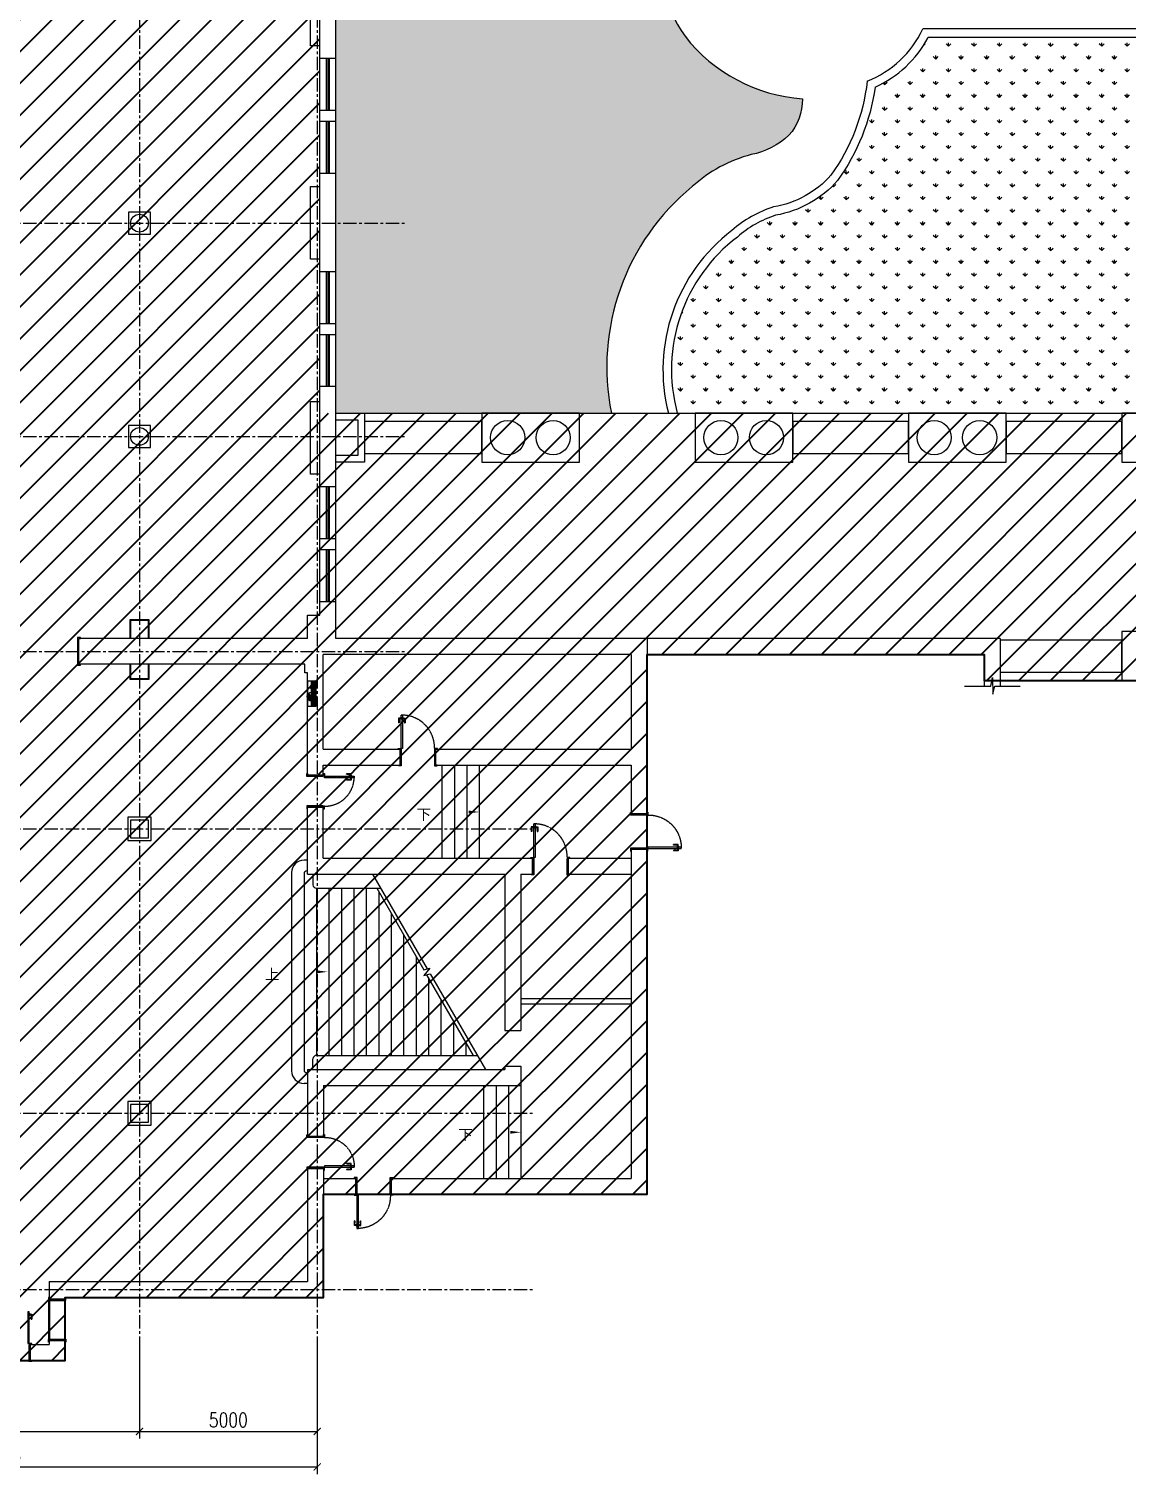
# Model space of a CAD drawing. Header units: millimetres. Extents: x -6033 to 120673, y -4970 to 90533.
# Drawn here: x 10159 to 41054, y -4970 to 35684 of the extents above; entities that cross this region are included whole.
import ezdxf

# ---------------------------------------------------------------- set-up
doc = ezdxf.new("R2010")
doc.units = ezdxf.units.MM
doc.linetypes.add('I-AR$0$CENTER', pattern=[2, 1.25, -0.25, 0.25, -0.25])
doc.linetypes.add('I-AR$0$DASH', pattern=[0.35, 0.25, -0.1])
doc.layers.get('DefPoints').update_dxf_attribs({"color": 250})
for name, color, linetype in [('I-AR$0$0-建-楼梯', 1, 'Continuous'), ('I-AR$0$1-窗', 2, 'Continuous'), ('I-AR$0$3-地面', 8, 'Continuous'), ('I-AR$0$9-填充', 8, 'Continuous'), ('I-AR$0$A-Fire box', 12, 'Continuous'), ('I-AR$0$A-stairs', 2, 'Continuous'), ('I-AR$0$D-BASE-INTWALL', 1, 'Continuous'), ('I-AR$0$D-BASE-WALL', 4, 'Continuous'), ('I-AR$0$GZET_DIM_1-200_平面尺寸标注', 1, 'Continuous'), ('I-AR$0$I—平面—装饰面层线', 4, 'Continuous'), ('I-AR$0$I—平面—门', 1, 'Continuous')]:
    doc.layers.add(name, color=color, linetype=linetype)
for name, color, linetype, lineweight in [('I-AR$0$GZET_COL_GRID_1-200_轴线', 8, 'I-AR$0$CENTER', 25), ('I-AR$0$I-SCOPE', 252, 'Continuous', 35), ('I-AR$0$消火栓', 10, 'Continuous', 70)]:
    doc.layers.add(name, color=color, linetype=linetype, lineweight=lineweight)
doc.styles.add('I-AR$0$GZET-DIMT', font='romans.shx', dxfattribs={"width": 0.8})
doc.styles.add('I-AR$0$XD2008', font='simhei.ttf', dxfattribs={"width": 0.7})
doc.dimstyles.new('I-AR$0$GZET_200', dxfattribs={"dimscale": 200, "dimtxt": 2, "dimasz": 1, "dimexe": 1, "dimexo": 1.5, "dimgap": 0.6, "dimtad": 1, "dimdec": 0, "dimrnd": 0.005, "dimzin": 0, "dimdsep": 46, "dimtxsty": 'I-AR$0$GZET-DIMT', "dimblk": 'I-AR$0$_ArchTick', "dimcen": 0.125, "dimclrd": 1, "dimclre": 1, "dimclrt": 2, "dimadec": 0, "dimazin": 0, "dimtfac": 1, "dimtdec": 0, "dimtix": 1, "dimtmove": 2, "dimatfit": 3, "dimldrblk": 'I-AR$0$_Dot', "dimfxl": 1, "dimtvp": 1, "dimtolj": 1, "dimtzin": 0, "dimarcsym": 0})
pattern_1 = [(90, (-273251.6522538068, 190733.4542391462), (-359.2102448, 359.2102448), [95.25, -623.1704896]), (45, (-273251.6522538068, 190733.4542391462), (-359.2102448427661, 359.2102448427661), [95.25, -412.75]), (135, (-273251.6522538068, 190733.4542391462), (-359.2102448427661, -359.2102448427661), [95.25, -412.75])]

# ---------------------------------------------------------------- blocks, each defined once
blk = doc.blocks.new('I-AR$0$chuanghu1')
for p, q in [((0, 3230), (450, 3230)), ((0, 1770), (450, 1770)), ((0, 1460), (450, 1460)), ((0, 0), (450, 0))]:
    blk.add_line(p, q)
at = {"layer": 'I-AR$0$1-窗'}
for p, q in [((185, 3230), (185, 1770)), ((225, 3230), (225, 1770)), ((265, 3230), (265, 1770)), ((185, 1460), (185, 0)), ((225, 1460), (225, 0)), ((265, 1460), (265, 0))]:
    blk.add_line(p, q, dxfattribs=at)
blk = doc.blocks.new('I-AR$0$X1')
at = {"color": 0}
for p, q in [((-126.556297421519, 121.3762837693821), (-66.52052166094472, 61.34050800880777)), ((-126.1606700027651, 135.1227919743587), (-59.44945384907987, 68.41157582067262)), ((-125.1769277680087, 105.8547784921411), (-73.59158947280957, 54.26944019694201)), ((-124.479280692467, 147.5835382877922), (-52.3783860372132, 75.48264363253838)), ((-121.7816302322499, 159.0280234513048), (-45.30731822534835, 82.55371144440414)), ((-120.9414032194181, 87.47711831981906), (-80.66265728467624, 47.19837238507625)), ((-118.2329114106287, 169.621440253416), (-38.23625041348259, 89.624779256269)), ((-113.9407983626352, 179.4714628291522), (-31.16518260161683, 96.69584706813475)), ((-109.9711097084619, 62.36468918513128), (-87.7337250965411, 40.1273045732114)), ((-108.9776515230851, 188.6504516133336), (-24.09411478975198, 103.7669148800005)), ((-103.3921645016771, 197.2071002156563), (-17.02304697788622, 110.8379826918663)), ((-97.215837892325, 205.1729092300357), (-9.951979166020465, 117.9090505037311)), ((-90.46661670734011, 212.5658236687814), (-2.880911354155614, 124.9801183155969)), ((-89.98775596957148, 36.27059759980784), (86.78893932706524, 213.0472928964446)), ((-83.15077684868265, 219.3921194338545), (4.190156457710145, 132.0511861274626)), ((-75.26355380940095, 225.6470320183043), (11.26122426957591, 139.1222539393275)), ((-66.78866683785236, 231.3142806704864), (18.33229208144076, 146.1933217511933)), ((-57.69662311177217, 236.3643725681377), (25.40335989330652, 153.264389563059)), ((-47.94136441510545, 240.7512494952016), (32.47442770517227, 160.3354573749239)), ((-37.45427690964061, 244.4062976134683), (39.54549551703712, 167.4065251867896)), ((-26.13346400416322, 247.2276203317215), (46.61656332890288, 174.4775929986554)), ((-13.82350337480784, 249.0597953260967), (53.68763114076864, 181.5486608105202)), ((-0.2734851866471217, 249.6519127616675), (60.75869895263349, 188.619728622386)), ((14.96384268345082, 248.5567205153002), (67.82976676449925, 195.6907964342518)), ((32.84233614797813, 244.8203626745035), (74.90083457636501, 202.7618642461166)), ((56.43398947569312, 235.37084497052), (81.97190238822986, 209.8329320579824))]:
    blk.add_line(p, q, dxfattribs=at)
blk.add_circle((-1.599408321253577, 124.6589452481267), 125, dxfattribs=at)
blk = doc.blocks.new('I-AR$0$A$C33C75492')
at = {"layer": 'I-AR$0$A-Fire box'}
for p, q in [((-280731.6285119051, 1890493.291948733), (-281431.6285127918, 1890493.291948733)), ((-281431.6285127918, 1890493.291948733), (-281431.6285127918, 1890373.291947909)), ((-280731.6285119051, 1890373.291947909), (-280731.6285119051, 1890493.291948733)), ((-281431.6285127918, 1890383.291947983), (-280731.6285119051, 1890383.291947983)), ((-281431.6285127918, 1890373.291947909), (-280731.6285119051, 1890373.291947909)), ((-281431.6285127918, 1890373.291947909), (-280731.6285119051, 1890373.291947909)), ((-281431.6285127918, 1890373.291947909), (-281431.6285127918, 1890253.291947089)), ((-281431.6285127918, 1890363.291947844), (-280731.6285119051, 1890363.291947844)), ((-281431.6285127918, 1890353.291947775), (-280731.6285119051, 1890353.291947775)), ((-281431.6285127918, 1890343.291947705), (-280731.6285119051, 1890343.291947705)), ((-281431.6285127918, 1890333.29194764), (-280731.6285119051, 1890333.29194764)), ((-281431.6285127918, 1890323.291947566), (-280731.6285119051, 1890323.291947566)), ((-281431.6285127918, 1890313.291947501), (-280731.6285119051, 1890313.291947501)), ((-281431.6285127918, 1890303.291947432), (-280731.6285119051, 1890303.291947432)), ((-281431.6285127918, 1890293.291947362), (-280731.6285119051, 1890293.291947362)), ((-281431.6285127918, 1890283.291947298), (-280731.6285119051, 1890283.291947298)), ((-281431.6285127918, 1890273.291947223), (-280731.6285119051, 1890273.291947223)), ((-281431.6285127918, 1890263.291947159), (-280731.6285119051, 1890263.291947159)), ((-281431.6285127918, 1890253.291947089), (-280731.6285119051, 1890253.291947089)), ((-280731.6285119051, 1890253.291947089), (-280731.6285119051, 1890373.291947909))]:
    blk.add_line(p, q, dxfattribs=at)
at = {"layer": 'I-AR$0$A-Fire box', "color": 8}
for p, q in [((-280951.7382217698, 1890359.582695693), (-280831.7877100817, 1890359.582695693)), ((-280951.1893163041, 1890369.582695706), (-280832.3366155474, 1890369.582695706)), ((-280950.6065850133, 1890349.58269568), (-280832.9193468384, 1890349.58269568)), ((-280948.9114648082, 1890379.582695718), (-280834.6144670433, 1890379.582695718)), ((-280947.6924903345, 1890339.582695667), (-280835.8334415172, 1890339.582695667)), ((-280944.6818730311, 1890389.582695731), (-280838.8440588204, 1890389.582695731)), ((-280942.690874712, 1890329.582695655), (-280840.8350571397, 1890329.582695655)), ((-280937.9676251436, 1890399.582695744), (-280845.5583067079, 1890399.582695744)), ((-280934.8813156806, 1890319.582695642), (-280848.6446161711, 1890319.582695642)), ((-280927.3906284528, 1890409.582695756), (-280856.1353033987, 1890409.582695756)), ((-280922.1723769248, 1890309.58269563), (-280861.3535549269, 1890309.58269563)), ((-280906.038474335, 1890419.582695769), (-280877.4874575167, 1890419.582695769))]:
    blk.add_line(p, q, dxfattribs=at)
blk.add_circle((-280891.7629659259, 1890361.30568599), 60.00000007599591, dxfattribs=at)
at = {"layer": 'I-AR$0$A-Fire box', "color": 8, "extrusion": (0, 0, -1), "xscale": -1, "zscale": -1}
blk.add_blockref('I-AR$0$X1', (281159.8817708637, 1890258.091776287), dxfattribs=at)
blk = doc.blocks.new('*U355')
at = {"layer": 'I-AR$0$I—平面—装饰面层线'}
for p, q in [((-35, 120), (-35, -329.9999999999927)), ((865, 119.9999999999927), (865, -330))]:
    blk.add_line(p, q, dxfattribs=at)
for points in [[(-35, 120), (-85, 120), (-85, 140), (-5, 140.0000000000146), (-5, 99.99999999976717), (0, 99.99999999976717), (0, -349.9999999999927), (-80, -349.9999999999927), (-80, -329.9999999999927), (-35, -329.9999999999927)], [(865, 119.9999999999927), (915, 119.9999999999927), (915, 139.9999999999927), (835, 140.0000000000073), (835, 99.9999999997599), (830, 99.9999999997599), (830, -350), (910, -350), (910, -330), (865, -330)]]:
    blk.add_lwpolyline(points, dxfattribs=at)
at = {"layer": 'I-AR$0$I—平面—门'}
for p, q in [((-75.99999989778735, 898.0513096189097), (-75.99999989778735, 765.0513096189097)), ((-15.99999989778735, 898.0513096189097), (-75.99999989778735, 898.0513096189097)), ((-15.99999989778735, 878.0513096189097), (-55.99999989778735, 878.0513096189097)), ((-15.99999989778735, 915.0624899734248), (-15.99999989778735, 861.0401292641618)), ((-15.99999989778735, 915.0624899734248), (-10.99999989778735, 915.0624899734248)), ((-10.99999989778735, 861.0401292641618), (-15.99999989778735, 861.0401292641618)), ((-10.99999989778735, 923.0624899734248), (-10.99999989778735, 852.8577998660476)), ((-10.99999989778735, 923.0624899734248), (-4.999999897787347, 923.0624899734248)), ((-4.999999897787347, 853.0401292641618), (-10.99999989778735, 853.0401292641618)), ((-5, 923.0624900244147), (-5, 853.0401293151517)), ((34.75, 923.0624900244147), (34.75, 853.0401293151517)), ((40.74999989778735, 923.0624899734248), (34.74999989778735, 923.0624899734248)), ((34.74999989778735, 853.0401292641618), (40.74999989778735, 853.0401292641618)), ((40.74999989778735, 923.0624899734248), (40.74999989778735, 852.8577998660476)), ((45.74999989778735, 915.0624899734248), (40.74999989778735, 915.0624899734248)), ((40.74999989778735, 861.0401292641618), (45.74999989778735, 861.0401292641618)), ((45.74999989778735, 915.0624899734248), (45.74999989778735, 861.0401292641618)), ((45.74999989778735, 898.0513096189097), (105.7499998977873, 898.0513096189097)), ((45.74999989778735, 878.0513096189097), (85.74999989778735, 878.0513096189097)), ((105.7499998977873, 898.0513096189097), (105.7499998977873, 765.0513096189097)), ((-61.99999989778735, 765.0513096189097), (-75.99999989778735, 765.0513096189097)), ((91.74999989778735, 765.0513096189097), (105.7499998977873, 765.0513096189097))]:
    blk.add_line(p, q, dxfattribs=at)
for points in [[(-55.99999989778735, 878.0513096189097, 0.2087148726955844), (-55.61267668544315, 816.515529734359, -0.0618188095131758), (-61.99999989778735, 765.0513096189097, -10.7047790596618)], [(85.74999989778735, 878.0513096189097, -0.2087148726955844), (85.36267668544315, 816.515529734359, 0.0618188095131758), (91.74999989778735, 765.0513096189097, 10.7047790596618)]]:
    blk.add_lwpolyline(points, format="xyb", dxfattribs=at)
blk.add_lwpolyline([(-5, 140.0000000000146), (-5, 980.0000000000146), (34.75, 980.0000000000146), (34.75, 140.0000000000146)], close=True, dxfattribs=at)
at = {"layer": 'I-AR$0$I—平面—门', "color": 252, "linetype": 'I-AR$0$DASH', "ltscale": 5}
blk.add_arc((16.875, 161.8750000000146), 818.3721037132369, 358.7056093519176, 91.29439064889712, dxfattribs=at)
blk = doc.blocks.new('*U353')
for points in [[(-1124.999999999991, 470.0000000001583), (-1169.999999999991, 470.0000000001564), (-1169.999999999993, 490.0000000001564), (-1094.999999999993, 490.0000000001764), (-1094.999999999989, 449.9999999999291), (-1089.999999999989, 449.9999999999291), (-1089.999999999944, 1.818989403545856e-12), (-1169.999999999944, -3.637978807091713e-12), (-1169.999999999945, 19.99999999999636), (-1124.999999999945, 20.00000000000546), (-1124.999999999991, 470.0000000001583)], [(35.00000000004911, 470.0000000001564), (80.00000000004911, 470.0000000001546), (80.00000000004911, 490.0000000001546), (5.000000000049113, 490.0000000001746), (5.000000000045475, 449.9999999999272), (4.547473508864641e-11, 449.9999999999272), (0, 0), (80, -5.456968210637569e-12), (80.00000000000182, 19.99999999999454), (35.00000000000182, 20.00000000000364), (35.00000000004911, 470.0000000001564)]]:
    blk.add_lwpolyline(points)
at = {"color": 1}
blk.add_lwpolyline([(-1094.999999999989, 449.9999999999836), (5.000000000045475, 449.9999999999272), (5.000000000050932, 489.9999999999272), (-1094.999999999985, 489.9999999999836)], close=True, dxfattribs=at)
blk = doc.blocks.new('*U345')
at = {"layer": 'I-AR$0$I—平面—装饰面层线'}
for p, q in [((-35, 369.9999999999927), (-35, -80)), ((965, 369.9999999999854), (965, -80.00000000000728))]:
    blk.add_line(p, q, dxfattribs=at)
for points in [[(-35, 369.9999999999927), (-85, 369.9999999999927), (-85, 389.9999999999927), (-5, 390.0000000000073), (-5, 349.9999999997599), (0, 349.9999999997599), (0, -100), (-80, -100), (-80, -80), (-35, -80)], [(965, 369.9999999999854), (1015, 369.9999999999854), (1015, 389.9999999999854), (935, 390), (935, 349.9999999997526), (930, 349.9999999997526), (930, -100.0000000000073), (1010, -100.0000000000073), (1010, -80.00000000000728), (965, -80.00000000000728)]]:
    blk.add_lwpolyline(points, dxfattribs=at)
at = {"layer": 'I-AR$0$I—平面—门'}
for p, q in [((-75.99999989778735, 1248.051309618902), (-75.99999989778735, 1115.051309618902)), ((-15.99999989778735, 1248.051309618902), (-75.99999989778735, 1248.051309618902)), ((-15.99999989778735, 1228.051309618902), (-55.99999989778735, 1228.051309618902)), ((-15.99999989778735, 1265.062489973418), (-15.99999989778735, 1211.040129264155)), ((-15.99999989778735, 1265.062489973418), (-10.99999989778735, 1265.062489973418)), ((-10.99999989778735, 1273.062489973418), (-10.99999989778735, 1202.85779986604)), ((-10.99999989778735, 1273.062489973418), (-4.999999897787347, 1273.062489973418)), ((-5, 1273.062490024407), (-5, 1203.040129315144)), ((34.75, 1273.062490024407), (34.75, 1203.040129315144)), ((40.74999989778735, 1273.062489973418), (34.74999989778735, 1273.062489973418)), ((40.74999989778735, 1273.062489973418), (40.74999989778735, 1202.85779986604)), ((45.74999989778735, 1265.062489973418), (40.74999989778735, 1265.062489973418)), ((45.74999989778735, 1265.062489973418), (45.74999989778735, 1211.040129264155)), ((45.74999989778735, 1248.051309618902), (105.7499998977873, 1248.051309618902)), ((45.74999989778735, 1228.051309618902), (85.74999989778735, 1228.051309618902)), ((105.7499998977873, 1248.051309618902), (105.7499998977873, 1115.051309618902)), ((-61.99999989778735, 1115.051309618902), (-75.99999989778735, 1115.051309618902)), ((-10.99999989778735, 1211.040129264155), (-15.99999989778735, 1211.040129264155)), ((-4.999999897787347, 1203.040129264155), (-10.99999989778735, 1203.040129264155)), ((34.74999989778735, 1203.040129264155), (40.74999989778735, 1203.040129264155)), ((40.74999989778735, 1211.040129264155), (45.74999989778735, 1211.040129264155)), ((91.74999989778735, 1115.051309618902), (105.7499998977873, 1115.051309618902))]:
    blk.add_line(p, q, dxfattribs=at)
for points in [[(-55.99999989778735, 1228.051309618902, 0.2087148726955844), (-55.61267668544315, 1166.515529734352, -0.0618188095131758), (-61.99999989778735, 1115.051309618902, -10.7047790596618)], [(85.74999989778735, 1228.051309618902, -0.2087148726955844), (85.36267668544315, 1166.515529734352, 0.0618188095131758), (91.74999989778735, 1115.051309618902, 10.7047790596618)]]:
    blk.add_lwpolyline(points, format="xyb", dxfattribs=at)
blk.add_lwpolyline([(-5, 390.0000000000073), (-5, 1330.000000000007), (34.75, 1330.000000000007), (34.75, 390.0000000000073)], close=True, dxfattribs=at)
at = {"layer": 'I-AR$0$I—平面—门', "color": 252, "linetype": 'I-AR$0$DASH', "ltscale": 5}
blk.add_arc((16.875, 411.8750000000073), 918.3721037132369, 358.7056093519365, 91.2943906489018, dxfattribs=at)
blk = doc.blocks.new('I-AR$0$_ArchTick')
at = {"color": 2, "linetype": 'ByBlock', "const_width": 0.15}
blk.add_lwpolyline([(-0.5, -0.5), (0.5, 0.5)], dxfattribs=at)
blk = doc.blocks.new('*D274')
at = {"layer": 'DefPoints', "color": 0, "transparency": 16777216}
for p in [(5270.000000000007, -911.9176313178323), (13270, -911.9176313178468), (13270, -3770)]:
    blk.add_point(p, dxfattribs=at)
at = {"layer": 'I-AR$0$GZET_DIM_1-200_平面尺寸标注', "color": 1, "lineweight": -2, "transparency": 16777216}
for p, q in [((5270.000000000007, -1211.917631317832), (5270.000000000007, -3970)), ((13270, -1211.917631317847), (13270, -3970)), ((5270.000000000007, -3770), (13270, -3770))]:
    blk.add_line(p, q, dxfattribs=at)
at = {"layer": 'I-AR$0$GZET_DIM_1-200_平面尺寸标注', "color": 1, "lineweight": -2, "transparency": 16777216, "xscale": 200, "yscale": 200, "zscale": 200, "rotation": 180}
blk.add_blockref('I-AR$0$_ArchTick', (5270.000000000007, -3770), dxfattribs=at)
at = {"layer": 'I-AR$0$GZET_DIM_1-200_平面尺寸标注', "color": 1, "lineweight": -2, "transparency": 16777216, "xscale": 200, "yscale": 200, "zscale": 200}
blk.add_blockref('I-AR$0$_ArchTick', (13270, -3770), dxfattribs=at)
at = {"layer": 'I-AR$0$GZET_DIM_1-200_平面尺寸标注', "color": 2, "transparency": 16777216, "insert": (9270.000000000004, -3450), "char_height": 400, "attachment_point": 5, "style": 'I-AR$0$GZET-DIMT'}
blk.add_mtext('\\A1;8000', dxfattribs=at)
blk = doc.blocks.new('I-AR$0$_Dot')
at = {"color": 0, "linetype": 'ByBlock', "lineweight": -2}
blk.add_line((-0.5, 0), (-1, 0), dxfattribs=at)
at = {"color": 0, "linetype": 'ByBlock', "const_width": 0.5}
blk.add_lwpolyline([(-0.25, 0, 1), (0.25, 0, 1)], format="xyb", close=True, dxfattribs=at)
blk = doc.blocks.new('*D275')
at = {"layer": 'DefPoints', "color": 0, "transparency": 16777216}
for p in [(13270, -911.9176313178468), (18270.00000000001, -911.9176313178323), (18270.00000000001, -3770)]:
    blk.add_point(p, dxfattribs=at)
at = {"layer": 'I-AR$0$GZET_DIM_1-200_平面尺寸标注', "color": 1, "lineweight": -2, "transparency": 16777216}
for p, q in [((13270, -1211.917631317847), (13270, -3970)), ((18270.00000000001, -1211.917631317832), (18270.00000000001, -3970)), ((13270, -3770), (18270.00000000001, -3770))]:
    blk.add_line(p, q, dxfattribs=at)
at = {"layer": 'I-AR$0$GZET_DIM_1-200_平面尺寸标注', "color": 1, "lineweight": -2, "transparency": 16777216, "xscale": 200, "yscale": 200, "zscale": 200, "rotation": 180}
blk.add_blockref('I-AR$0$_ArchTick', (13270, -3770), dxfattribs=at)
at = {"layer": 'I-AR$0$GZET_DIM_1-200_平面尺寸标注', "color": 1, "lineweight": -2, "transparency": 16777216, "xscale": 200, "yscale": 200, "zscale": 200}
blk.add_blockref('I-AR$0$_ArchTick', (18270.00000000001, -3770), dxfattribs=at)
at = {"layer": 'I-AR$0$GZET_DIM_1-200_平面尺寸标注', "color": 2, "transparency": 16777216, "insert": (15770, -3450), "char_height": 400, "attachment_point": 5, "style": 'I-AR$0$GZET-DIMT'}
blk.add_mtext('\\A1;5000', dxfattribs=at)
blk = doc.blocks.new('*D303')
at = {"layer": 'DefPoints', "color": 0, "transparency": 16777216}
for p in [(225.0000000000073, -2729.280466688739), (18270.00000000001, -2729.280466688739), (18270.00000000001, -4770.000000000015)]:
    blk.add_point(p, dxfattribs=at)
at = {"layer": 'I-AR$0$GZET_DIM_1-200_平面尺寸标注', "color": 1, "lineweight": -2, "transparency": 16777216}
for p, q in [((225.0000000000072, -3029.280466688739), (225.0000000000071, -4970.000000000015)), ((18270.00000000001, -3029.280466688739), (18270.00000000001, -4970.000000000015)), ((225.0000000000072, -4770.000000000015), (18270.00000000001, -4770.000000000015))]:
    blk.add_line(p, q, dxfattribs=at)
at = {"layer": 'I-AR$0$GZET_DIM_1-200_平面尺寸标注', "color": 1, "lineweight": -2, "transparency": 16777216, "xscale": 200, "yscale": 200, "zscale": 200, "rotation": 180}
blk.add_blockref('I-AR$0$_ArchTick', (225.0000000000072, -4770.000000000015), dxfattribs=at)
at = {"layer": 'I-AR$0$GZET_DIM_1-200_平面尺寸标注', "color": 1, "lineweight": -2, "transparency": 16777216, "xscale": 200, "yscale": 200, "zscale": 200}
blk.add_blockref('I-AR$0$_ArchTick', (18270.00000000001, -4770.000000000015), dxfattribs=at)
at = {"layer": 'I-AR$0$GZET_DIM_1-200_平面尺寸标注', "color": 2, "transparency": 16777216, "insert": (9247.500000000007, -4450.000000000015), "char_height": 400, "attachment_point": 5, "style": 'I-AR$0$GZET-DIMT'}
blk.add_mtext('\\A1;18045', dxfattribs=at)
blk = doc.blocks.new('I-AR$0$海龙_1211170131')
at = {"layer": 'I-AR$0$GZET_COL_GRID_1-200_轴线', "ltscale": 300}
for p, q in [((13044.99999999999, 86275), (13044.99999999999, -3995)), ((18045, 86275), (18045, -3995)), ((-2225, 29994.99999999999), (20564.99999999999, 29994.99999999999)), ((-2225, 23995), (20565, 23995)), ((-2225, 17950), (20565, 17950)), ((-2225, 12955), (24145.00000000001, 12955)), ((-2225, 4955), (24145, 4955)), ((-2225, 0), (24145, 0))]:
    blk.add_line(p, q, dxfattribs=at)
at = {"layer": 'I-AR$0$GZET_DIM_1-200_平面尺寸标注'}
for base, p1, p2, picture, middle in [((13044.99999999999, -3995), (5045, -1136.917631317832), (13044.99999999999, -1136.917631317847), '*D274', (9045, -3675)), ((18045, -3995), (13044.99999999999, -1136.917631317847), (18045, -1136.917631317832), '*D275', (15545, -3675)), ((18045, -4995.000000000015), (0, -2954.280466688739), (18045, -2954.280466688739), '*D303', (9022.5, -4675.000000000015))]:
    dim = blk.add_linear_dim(base=base, p1=p1, p2=p2, dimstyle='I-AR$0$GZET_200', dxfattribs=at)
    dim.commit()
    dim.dimension.update_dxf_attribs({"geometry": picture, "text_midpoint": middle, "insert": (-225.0000000000073, -225)})
blk = doc.blocks.new('I-AR')
at = {"layer": 'I-AR$0$9-填充'}
h = blk.add_hatch(dxfattribs=at)
h.set_pattern_fill('GRASS', color=256, scale=20)
h.set_pattern_definition(pattern_1)
edge = h.paths.add_edge_path()
edge.add_arc((48075.09980175877, 57885.86272021267), 7531.13782698584, 93.31201896010458, 119.5511255798346, ccw=False)
edge.add_line((47640.00000002049, 65404.42143392797), (47640, 65940.00000000224))
edge.add_line((47640, 65940.00000000224), (18790, 65940.00000000226))
edge.add_line((18790, 65940.00000000226), (18790, 24876.39849369839))
edge.add_line((18790, 24876.39849369839), (26544.29322616477, 24876.39849369839))
edge.add_arc((32983.89004870411, 26170.13277620514), 6568.268845791113, 129.3415702300816, 191.3596716620677, ccw=False)
edge.add_arc((31476.03155863704, 28326.8062859796), 3949.565505750753, 104.59304370652359, 132.2595503306912, ccw=False)
edge.add_arc((30055.31018395955, 34280.10520697586), 2173.233099425972, 281.2942015813497, 313.0472720493361)
edge.add_arc((30426.6854120018, 33687.43448024165), 1492.565372304255, 318.1657641846177, 361.2613393646765)
edge.add_arc((32239.8381275516, 38300.38710596826), 4591.3285963544, 217.9676909432882, 265.99156706073484, ccw=False)
edge.add_arc((31872.41921090567, 37779.21967953868), 3985.327974789199, 125.18359558450021, 215.3095817904113, ccw=False)
edge.add_arc((29025.52329528192, 42303.87885726741), 1381.826173200816, 293.4798665672245, 340.2300881751192)
edge.add_arc((26868.27960269107, 41845.80067141893), 3457.635540556193, 359.8456275124313, 389.7659058237879)
edge.add_arc((24754.87081508432, 40495.08083228706), 5964.052808016896, 30.9504152630125, 59.69113305852917)
edge.add_arc((32772.04415484378, 54545.90765867644), 10213.63518444022, 222.3578845069345, 240.6422616467577, ccw=False)
edge.add_arc((30296.39652642189, 51889.92360785799), 6601.338333766303, 133.757229973819, 219.7996382101145, ccw=False)
edge.add_arc((30090.66382907331, 52466.32591896318), 6047.901985583007, 83.98209590828901, 136.1267597694406, ccw=False)
edge.add_arc((30375.31522357883, 52142.85514023763), 6347.667668990776, 36.73167792727202, 86.84457130365149, ccw=False)
edge.add_arc((30068.09959344426, 51782.82073227296), 6810.015933267933, 6.557601087147987, 37.61354295952498, ccw=False)
edge.add_arc((41498.84925946081, 52752.03841550907), 4669.216621075783, 182.3505496015985, 202.5852956703295)
edge.add_arc((42128.71283438383, 53741.83595042868), 5670.87026365447, 209.3906972536992, 246.7482145344888)
edge.add_arc((42155.24974690983, 52652.27799340902), 4702.300663284869, 241.2015315274473, 275.2103590187771)
edge.add_arc((41515.36539457133, 55945.38266907222), 8047.017238033709, 277.6189871787022, 295.6926092267267)
edge.add_arc((47570.22558053257, 51841.11267866677), 4060.74771081201, 180.3254316103383, 230.8068843918955, ccw=False)
edge.add_line((43509.5433708895, 51818.04835224437), (43509.5433708895, 53394.33280677747))
edge.add_arc((48076.45331479656, 58632.79464086366), 6949.686958628743, 186.4907584204857, 228.9179643644189, ccw=False)
edge.add_arc((47832.07409407338, 58690.435928249), 6713.926906089835, 121.1335366071462, 187.2152790693291, ccw=False)
h = blk.add_hatch(dxfattribs=at)
h.set_pattern_fill('GRASS', color=256, scale=20)
h.set_pattern_definition(pattern_1)
h.paths.add_polyline_path([(47864.14263090631, 31926.28723857456), (42698.41159253893, 31926.70019072731), (42698.69263395341, 35442.32384655465), (35454.16882492881, 35442.32384655465, -0.1668343621200158), (33962.29949498875, 34046.86647505857, -0.1221760532902205), (32910.55277540116, 31421.1482953114, -0.1713947841011348), (31167.12015971728, 30442.86823970897, 0.1024586334840059), (30088.89430265455, 29829.56627271805, 0.3048302315723332), (28397.26113458769, 24876.39849369839), (53980.62182127917, 24876.39849369839), (53980.62182127917, 26214.41731862529), (50438.69903991232, 26214.41731862529, -0.4105332614492864), (47772.14325579023, 29234.8271883791)])
at = {"layer": 'I-AR$0$I-SCOPE'}
h = blk.add_hatch(dxfattribs=at)
h.set_pattern_fill('ANSI31', color=256, scale=200)
h.set_pattern_definition([(45, (0, 0), (-449.0128060534577, 449.0128060534577), [])])
h.paths.add_polyline_path([(63300.00000000001, 72640), (66630, 72640), (66630, 70889.38256153524), (90600, 70889.99999999999), (90600, 66390.00000000001), (96650.00000000001, 66390.00000000001), (96650, 24876.39849369839), (18340, 24876.39849369839), (18340, 66390), (48090, 66390), (48090, 72640), (51400, 72640), (51400, 72649.88673694879), (52869.5, 72649.88673694879), (52869.5, 72640), (55240.00000000001, 72640), (55240.00000000001, 72790.00000000013), (59460, 72790.00000000013), (59460, 72640), (61830.5, 72640), (61830.5, 72649.88673694879), (63300, 72649.88673694879)], flags=16)
h.paths.add_polyline_path([(7330, 0), (7330, -1770), (11180, -1770), (11180, 0), (18450, 0), (18449.99999999991, 2899.999999999971), (27550, 2899.999999999971), (27550, 18090), (37037.33127936907, 18090), (37037.33127936907, 17350), (96200, 17350), (96200, 18120), (114640, 18120), (114640, 84500), (0, 84500), (0, 0)])
at = {"layer": 'I-AR$0$0-建-楼梯'}
for points in [[(21494.12847538898, 13655.88011132006, 0, 0, 0), (22831.54384440603, 13655.88011132006, 0, 80.00000000000001, 0), (22531.54384440603, 13655.88011132006, 0, 0, 0)], [(17224.46581506729, 9160, 0, 0, 0), (18561.88118408388, 9160, 0, 80.00000000000001, 0), (18261.88118408388, 9160, 0, 0, 0)], [(22664.89030559594, 4645.880111320032, 0, 0, 0), (24002.30567461299, 4645.880111320032, 0, 80.00000000000001, 0), (23702.30567461299, 4645.880111320032, 0, 0, 0)]]:
    blk.add_lwpolyline(points, format="xyseb", dxfattribs=at)
at = {"layer": 'I-AR$0$3-地面'}
blk.add_lwpolyline([(42888.67779429955, 35682.32384655465), (35305.91975759435, 35682.32384655465)], dxfattribs=at)
at = {"layer": 'I-AR$0$3-地面', "color": 3}
blk.add_lwpolyline([(47772.05242417241, 29232.1698913021), (47864.14263090631, 31926.28723857456), (42698.41159253893, 31926.70019072731), (42698.69263395341, 35442.32384655465), (35454.16882492881, 35442.32384655465)], dxfattribs=at)
at = {"layer": 'I-AR$0$3-地面'}
blk.add_lwpolyline([(33741.57842699159, 34214.27065683316, -0.1277583688533119), (32722.58607681608, 31570.84637580844, -0.1718512990931232), (31110.02201236784, 30676.59492414535, 0.1031482142927239), (29936.88364433916, 30015.47443909009, 0.3007935280488165), (28149.17316454975, 24876.39849369839, 0.2564405321835005)], format="xyb", dxfattribs=at)
at = {"layer": 'I-AR$0$3-地面', "color": 3}
for points in [[(33962.29949498875, 34046.86647505857, -0.1221760532902206), (32910.55277540116, 31421.1482953114, -0.171394784101135), (31167.12015971728, 30442.86823970897, 0.1024586334840057), (30088.89430265455, 29829.56627271805, 0.3048302315723334), (28397.26113458769, 24876.39849369839)], [(31918.88912098901, 33720.28994380147, -0.1902880235312087), (31538.7624299936, 32691.92652112935, -0.1394422861164667), (30480.93115721317, 32148.95788884713, 0.1213077466090529), (28819.98753624456, 31249.90358770094, 0.2774096027694701), (26544.29322616477, 24876.39849369839, 2.949936469008552)]]:
    blk.add_lwpolyline(points, format="xyb", dxfattribs=at)
for centre, radius, start, end in [((31872.41921090567, 37779.21967953871), 3985.327974789201, 125.1835955759175, 215.3095817782049), ((32239.8381275516, 38300.38710596826), 4591.328596354386, 217.9676909465126, 265.9915670682149), ((32675.35465255613, 36917.92603461622), 3146.301006259675, 294.1441817285788, 332.0308637820434)]:
    blk.add_arc(centre, radius, start, end, dxfattribs=at)
at = {"layer": 'I-AR$0$3-地面'}
blk.add_arc((32675.35465255613, 36917.92603461622), 2906.301006259675, 291.52248062335, 334.8400962233861, dxfattribs=at)
at = {"layer": 'I-AR$0$A-stairs'}
for p, q in [((19376.46436347207, 24876.39849369839), (57374.82599890279, 24876.39849369839)), ((95390, 17350), (37487.33127936907, 17350)), ((21779.23816979304, 14970), (21779.23816979304, 12360)), ((22129.23816979304, 14970), (22129.23816979304, 12360)), ((22479.23816979304, 14970), (22479.23816979304, 12360)), ((22829.23816979304, 14970), (22829.23816979304, 12360)), ((18000, 12300), (17900, 12300)), ((17550, 11950), (17550, 6370)), ((17900, 11920), (17900, 6400)), ((18000, 12000), (17980, 12000)), ((18150, 11910), (18150, 11610)), ((19826.95144534064, 11910), (21366.37745778635, 9243.63593187055)), ((18250, 11510), (20057.89155300986, 11510)), ((18250, 11510), (18250, 6810)), ((18600, 11510), (18600, 6810)), ((18950, 11510), (18950, 6810)), ((19300, 11510), (19300, 6810)), ((19650, 11510), (19650, 6810)), ((19942.4214991862, 11510), (21266.37745782873, 9216.841012638935)), ((20000, 11410.27111116677), (20000, 6810)), ((20350, 10804.05332851526), (20350, 6810)), ((20700, 10197.83554586372), (20700, 6810)), ((21050, 9591.617763212183), (21050, 6810)), ((21438.72900958266, 9263.022470719588), (21265.83677521488, 9056.977529280412)), ((21265.83677521488, 9056.977529280412), (21446.23676164215, 9105.315560137737)), ((21266.37745782873, 9216.841012638935), (21438.72900958266, 9263.022470719588)), ((21346.23676168174, 9078.52064090548), (22655.96776432591, 6810)), ((21400, 8985.399980555841), (21400, 6810)), ((21446.23676164215, 9105.315560137737), (23002.37792592542, 6410)), ((21750, 8379.182197885937), (21750, 6810)), ((22100, 7772.964415216033), (22100, 6810)), ((22450, 7166.746632546157), (22450, 6810)), ((18150, 6410), (18150, 6710)), ((18250, 6810), (22771.43781823665, 6810)), ((18000, 6320), (17980, 6320)), ((18000, 6020), (17900, 6020)), ((22950, 5960), (22950, 3350)), ((23300, 5960), (23300, 3350)), ((23650, 5960), (23650, 3350)), ((24000, 5960), (24000, 3350))]:
    blk.add_line(p, q, dxfattribs=at)
for centre, radius, start, end in [((17900, 11950), 350, 90, 180), ((17980, 11920), 80, 90, 180), ((18250, 11610), 100, 180, 270), ((18250, 6710), 100, 90, 180), ((17900, 6370), 350, 180, 270), ((17980, 6400), 80, 180, 270)]:
    blk.add_arc(centre, radius, start, end, dxfattribs=at)
at = {"layer": 'I-AR$0$D-BASE-INTWALL'}
for points in [[(12960, 29910), (13580, 29910), (13580, 30530), (12960, 30530)], [(25651.49717084691, 24876.39849369839), (22901.49717084691, 24876.39849369839), (22901.49717084691, 23496.39849369839), (25651.49717084691, 23496.39849369839)], [(31651.49717084691, 24876.39849369839), (28901.49717084691, 24876.39849369839), (28901.49717084691, 23496.39849369839), (31651.49717084691, 23496.39849369839)], [(37651.49717084691, 24876.39849369839), (34901.49717084691, 24876.39849369839), (34901.49717084691, 23496.39849369839), (37651.49717084691, 23496.39849369839)], [(43651.49717084691, 24876.39849369839), (40901.49717084691, 24876.39849369839), (40901.49717084691, 23496.39849369839), (43651.49717084691, 23496.39849369839)], [(12960, 23910), (13580, 23910), (13580, 24530), (12960, 24530)], [(22901.49717084691, 24636.39849369839), (19600, 24636.39849369839), (19600, 23736.39849369839), (22901.49717084691, 23736.39849369839)], [(34901.49717084691, 24636.39849369839), (31651.49717084691, 24636.39849369839), (31651.49717084691, 23736.39849369839), (34901.49717084691, 23736.39849369839)], [(40901.49717084691, 24636.39849369839), (37651.49717084691, 24636.39849369839), (37651.49717084691, 23736.39849369839), (40901.49717084691, 23736.39849369839)], [(43651.49717084691, 18730), (40901.49717084691, 18730), (40901.49717084691, 17350), (43651.49717084691, 17350)], [(40901.49717084691, 18490), (37487.33127936907, 18490), (37487.33127936907, 17590), (40901.49717084691, 17590)], [(12940, 12850), (13600, 12850), (13600, 13510), (12940, 13510)], [(12940, 4850), (13600, 4850), (13600, 5510), (12940, 5510)]]:
    blk.add_lwpolyline(points, close=True, dxfattribs=at)
for points in [[(18790, 24876.39849369839), (19600, 24876.39849369839), (19600, 23496.39849369839), (18790, 23496.39849369839)], [(13540, 18540), (13540, 19060), (13000, 19060), (13000, 18540)], [(13000, 17810), (13000, 17390), (13540, 17390), (13540, 17810)]]:
    blk.add_lwpolyline(points, dxfattribs=at)
at = {"layer": 'I-AR$0$D-BASE-WALL'}
for p, q in [((18340, 19190), (18340, 65940)), ((18790, 18540), (18790, 65940)), ((18000, 18540), (18000, 19190)), ((18000, 19190), (18340, 19190)), ((18000, 18540), (11565, 18540)), ((11565, 17810), (11565, 18540)), ((37487.33127936907, 18540), (18790, 18540)), ((27550, 18540), (27550, 13600.00000000006)), ((37487.33127936907, 18540), (37487.33127936907, 17194.22576067853)), ((27100, 18090), (18440, 18090)), ((18440, 15420), (18440, 18090)), ((27100, 18090), (27100, 15419.99999999997)), ((37037.33127936907, 18090), (27550, 18090)), ((37037.33127936907, 18090), (37037.33127936907, 17194.22576067853)), ((17920, 17810), (11565, 17810)), ((18000, 14690), (18000, 17570)), ((18440, 15420), (20600, 15420)), ((20600, 14970), (20600, 15420)), ((21600, 15420), (27100, 15420)), ((21600, 14970), (21600, 15420)), ((18000, 14690), (18440, 14690)), ((18440, 14690), (18440, 14970)), ((18440, 14970), (20600, 14970)), ((21600, 14970), (27100, 14970)), ((27100, 14970.00000000003), (27100, 13600.00000000003)), ((18000, 11910), (18000, 13790)), ((18000, 13790), (18440, 13790)), ((18440, 12360), (18440, 13790)), ((27550, 13600.00000000003), (27100, 13600.00000000003)), ((18440, 12360), (24330.91256551724, 12360)), ((24330.91256551724, 11910.00000000003), (24330.91256551724, 12360)), ((25330.91256551724, 12360), (27100, 12360)), ((25330.91256551724, 11910.00000000003), (25330.91256551724, 12360)), ((27100, 12600.00000000003), (27100, 3349.999999999971)), ((27550, 12600.00000000003), (27100, 12600.00000000003)), ((27550, 12600.00000000003), (27550, 2900)), ((18000, 11910), (23550, 11910)), ((23550, 11910), (23550, 7510)), ((24000, 11910), (24330.91256551724, 11910)), ((24000, 11910), (24000, 7510)), ((25330.91256551724, 11910), (27100, 11910)), ((24000, 8410), (27100, 8410)), ((24000, 8260), (27100, 8260)), ((23550, 7510), (24000, 7510)), ((23550, 6510), (23550, 6410)), ((23550, 6510), (24000, 6510)), ((24000, 6510), (24000, 5960)), ((18000, 6410), (18000, 4530)), ((18000, 6410), (23550, 6410)), ((18450, 5960), (18450, 4530)), ((18450, 5960), (24000, 5960)), ((18000, 4530), (18450, 4530)), ((18000, 3630), (18000, 450)), ((18000, 3630), (18450, 3630)), ((18450, 3630), (18450, 0)), ((18450, 3350), (19357.34822044009, 3350)), ((19357.34822044009, 2900), (19357.34822044009, 3349.999999999971)), ((20357.34822044009, 3349.999999999971), (27100, 3349.999999999971)), ((20357.34822044009, 2900), (20357.34822044009, 3349.999999999971)), ((18450, 2899.999999999971), (19357.34822044009, 2900)), ((20357.34822044009, 2900), (27550, 2900)), ((10730, 450), (18000, 450)), ((10730, 450), (10730, -50)), ((11180, 0), (11180, -50)), ((11180, 0), (18450, 0)), ((10730, -50), (11180, -50)), ((10730, -1210), (10730, -1320)), ((10730, -1210), (11180, -1210)), ((11180, -1210), (11180, -1770)), ((10195, -1320), (10730, -1320)), ((10195, -1320), (10195, -1770)), ((10195, -1770), (11180, -1770))]:
    blk.add_line(p, q, dxfattribs=at)
for points in [[(18340, 35210), (18080, 35210), (18080, 37250), (18340, 37250)], [(18340, 29210), (18080, 29210), (18080, 31250), (18340, 31250)], [(18340, 23160), (18080, 23160), (18080, 25200), (18340, 25200)], [(18790, 24686.39849369839), (19410, 24686.39849369839), (19410, 23686.39849369839), (18790, 23686.39849369839)], [(13520, 18540), (13520, 19040), (13020, 19040), (13020, 18540)], [(11565, 18540), (11610, 18540), (11610, 18560), (11530, 18560), (11530, 17790), (11610, 17790), (11610, 17810), (11565, 17810), (11565, 18540)], [(13020, 17810), (13020, 17410), (13520, 17410), (13520, 17810)], [(18000, 17570), (17920, 17570), (17920, 17810)], [(10195, -1320), (10240, -1320), (10240, -1300), (10165, -1299.999999999971), (10165, -1340.000000000233), (10160, -1340.000000000233), (10160, -1790.000000000146), (10240, -1790.000000000146), (10240, -1770.000000000146), (10195, -1770.000000000146), (10195, -1320)]]:
    blk.add_lwpolyline(points, dxfattribs=at)
for points in [[(13020, 12930), (13520, 12930), (13520, 13430), (13020, 13430)], [(13020, 4930), (13520, 4930), (13520, 5430), (13020, 5430)]]:
    blk.add_lwpolyline(points, close=True, dxfattribs=at)
for centre, radius in [((13270, 30220), 250), ((13270, 24220), 250), ((23626.49717084691, 24186.39849369839), 480), ((24906.49717084691, 24186.39849369839), 480), ((29626.49717084691, 24186.39849369839), 480), ((30906.49717084691, 24186.39849369839), 480), ((35626.49717084691, 24186.39849369839), 480), ((36906.49717084691, 24186.39849369839), 480)]:
    blk.add_circle(centre, radius, dxfattribs=at)
at = {"layer": 'I-AR$0$I-SCOPE'}
blk.add_lwpolyline([(7330, 0), (7330, -1770), (11180, -1770), (11180, 0), (18450, 0), (18449.99999999991, 2899.999999999971), (27550, 2899.999999999971), (27550, 18090), (37037.33127936907, 18090), (37037.33127936907, 17350), (96200, 17350), (96200, 18120), (114640, 18120), (114640, 84500), (0, 84500), (0, 0)], close=True, dxfattribs=at)
at = {"layer": 'I-AR$0$I—平面—门'}
for p, q in [((10165, -443.5913458025898), (10165, -518.28186389248)), ((10171.39999989094, -443.5913458569848), (10164.99999989104, -443.5913458569848)), ((10164.99999989104, -518.2818639468751), (10171.39999989094, -518.2818639468751)), ((10171.39999989094, -443.5913458569848), (10171.39999989094, -518.4763486381853)), ((10176.73333322443, -452.1246791903395), (10171.39999989094, -452.1246791903395)), ((10171.39999989094, -509.7485306135495), (10176.73333322443, -509.7485306135495)), ((10176.73333322443, -452.1246791903395), (10176.73333322443, -509.7485306135495)), ((10176.73333322443, -470.269938235142), (10240.73333322443, -470.269938235142)), ((10176.73333322443, -491.6032715684851), (10219.39999989094, -491.6032715684851)), ((10225.79999989085, -612.1366049018106), (10240.73333322443, -612.1366049018106)), ((10240.73333322443, -470.269938235142), (10240.73333322443, -612.1366049018106)), ((10710.00000000047, -630), (10750.00000000047, -630))]:
    blk.add_line(p, q, dxfattribs=at)
blk.add_lwpolyline([(36475.814706943, 17194.22576067853), (37218.99247282883, 17194.22576067853), (37270.92187639093, 17434.81963329838), (37279.98831443349, 16972.5994631197), (37328.620162501, 17194.22576067853), (38048.60046117334, 17194.22576067853)], dxfattribs=at)
blk.add_lwpolyline([(10165, -1299.999999999971), (10165, -404.9999999999709), (10125, -404.9999999999418), (10125, -1299.999999999942)], close=True, dxfattribs=at)
blk.add_lwpolyline([(10219.39999989094, -491.6032715684851, -0.2087148726955844), (10218.98685513111, -557.2414367786841, 0.0618188095131758), (10225.79999989085, -612.1366049018106, 10.7047790596618)], format="xyb", dxfattribs=at)
at = {"layer": 'I-AR$0$D-BASE-WALL'}
for name, p in [('I-AR$0$chuanghu1', (18340, 31630)), ('I-AR$0$chuanghu1', (18340, 25630)), ('I-AR$0$chuanghu1', (18340, 19580)), ('*U345', (20635, 15050)), ('*U345', (24365.91256551724, 11990.00000000003))]:
    blk.add_blockref(name, p, dxfattribs=at)
for name, p, rotation in [('*U355', (18330, 14655), 270), ('*U353', (11200, -85.0000000000291), 90)]:
    blk.add_blockref(name, p, dxfattribs=dict(at, rotation=rotation))
at = {"layer": 'I-AR$0$D-BASE-WALL', "xscale": -1}
for name, p, rotation in [('*U345', (27180, 12635.00000000003), 270), ('*U355', (18330, 3665), 270), ('*U345', (19392.34822044009, 3270), 180)]:
    blk.add_blockref(name, p, dxfattribs=dict(at, rotation=rotation))
at = {"layer": 'I-AR$0$GZET_COL_GRID_1-200_轴线'}
blk.add_blockref('I-AR$0$海龙_1211170131', (225.0000000000073, 225), dxfattribs=at)
at = {"layer": 'I-AR$0$消火栓', "color": 3, "ltscale": 0.8, "rotation": 90}
blk.add_blockref('I-AR$0$A$C33C75492', (1908493.291948732, 298063.0155037235), dxfattribs=at)
at = {"layer": 'I-AR$0$0-建-楼梯', "style": 'I-AR$0$XD2008'}
for s, p in [('下', (21064.09061025409, 13439.03844690055)), ('上', (16794.42794993194, 8943.15833558049)), ('下', (22234.85244046105, 4429.038446900522))]:
    blk.add_text(s, height=300, dxfattribs=at).set_placement(p)

msp = doc.modelspace()

# ---------------------------------------------------------------- block references
msp.add_blockref('I-AR', (0, 0))

doc.saveas('drawing.dxf')
